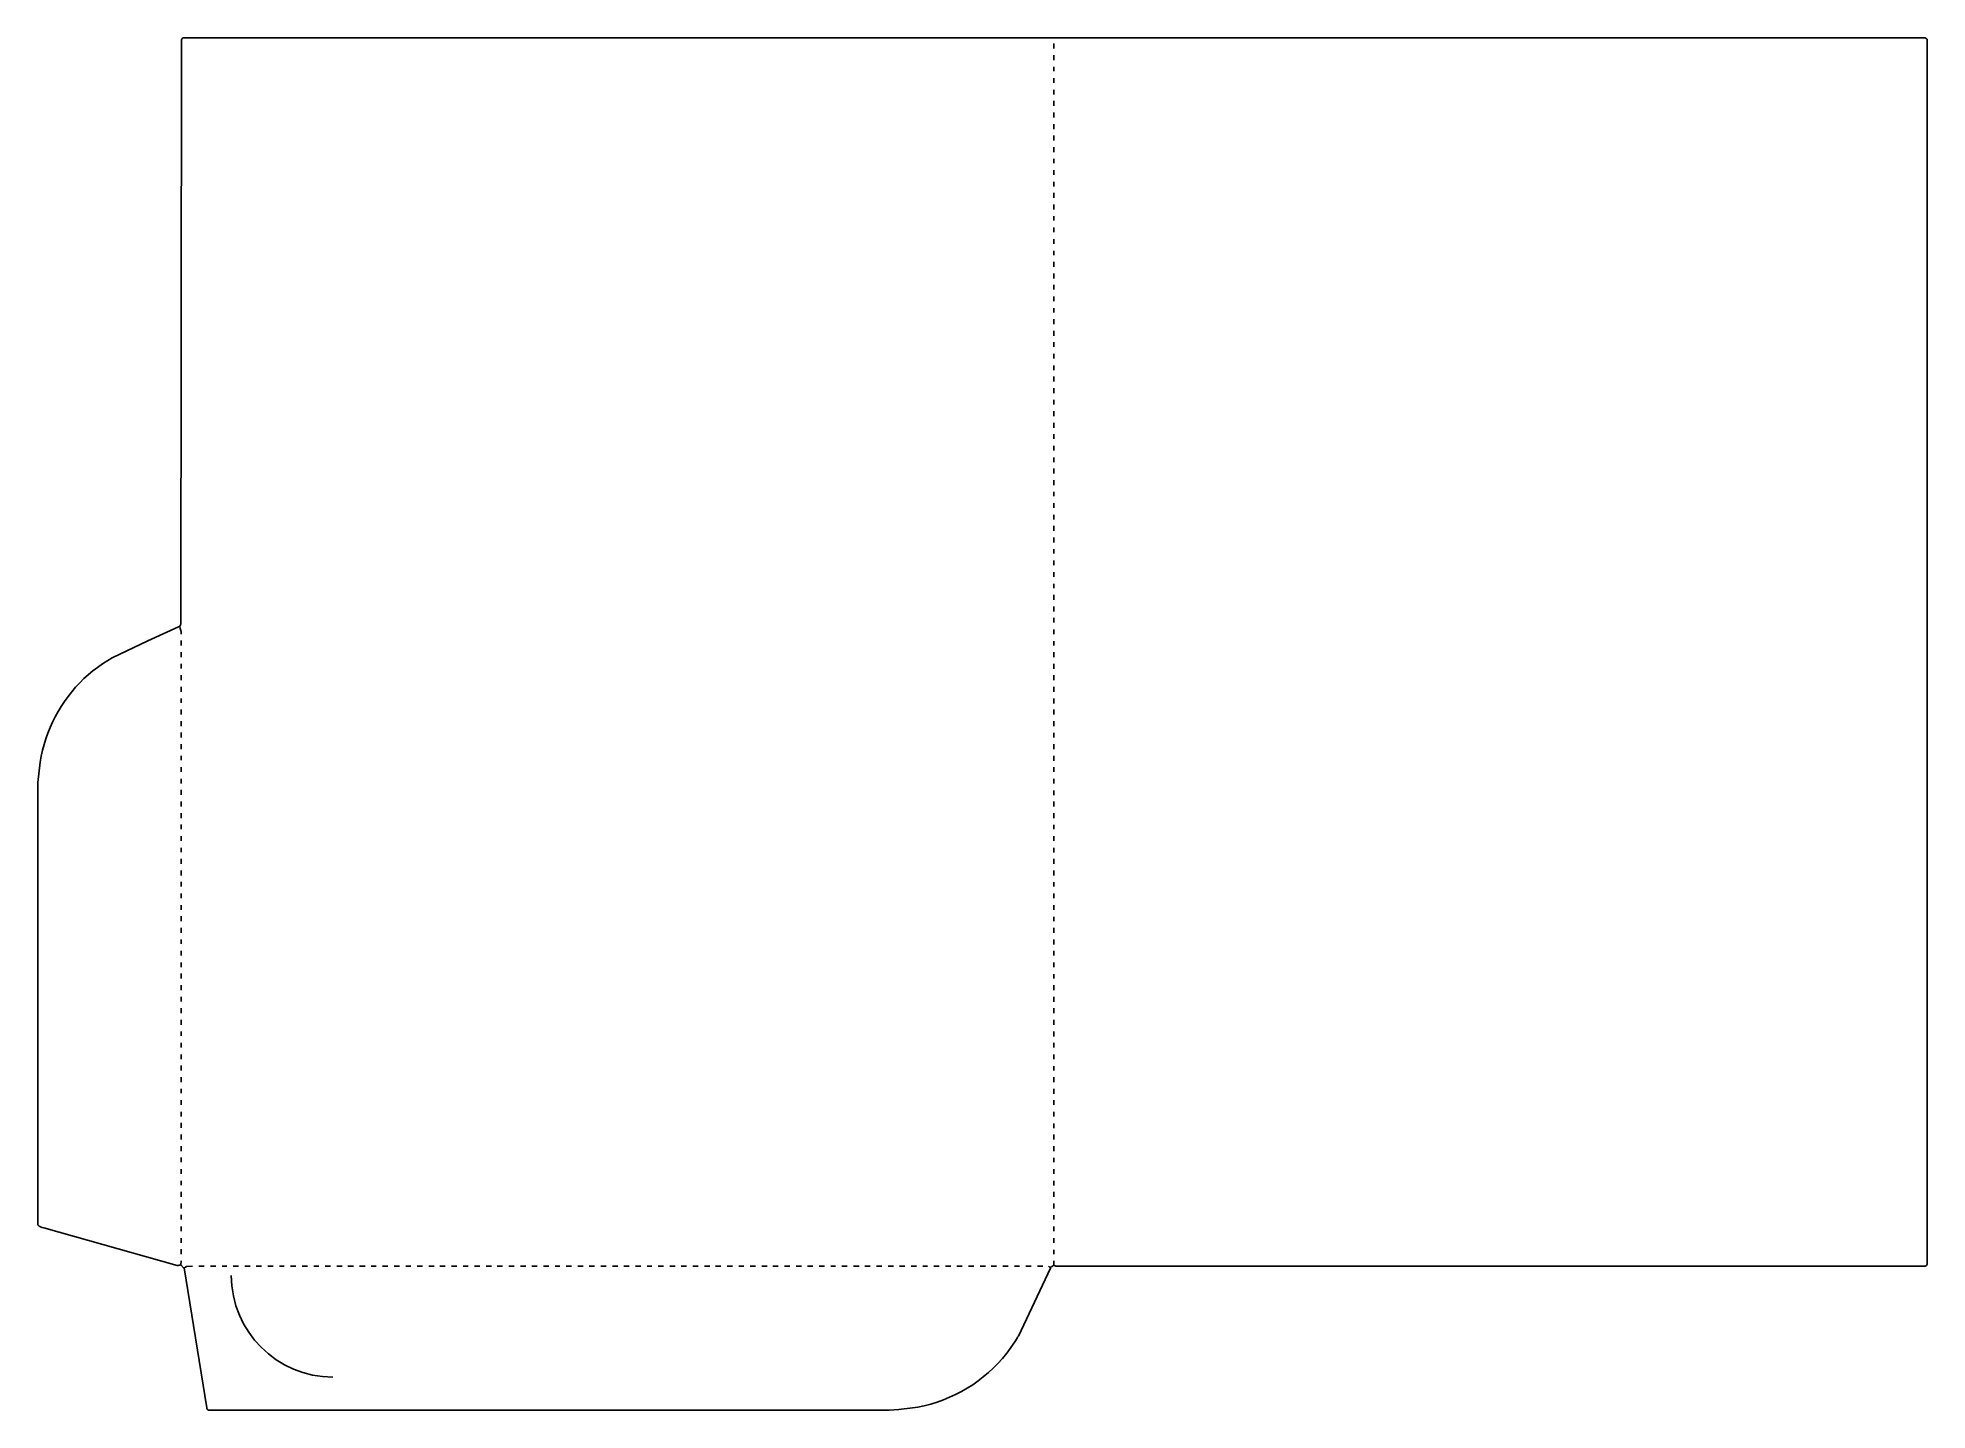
# Model space of a CAD drawing. Extents: x 448 to 4334, y 331 to 3154.
import ezdxf

# ---------------------------------------------------------------- set-up
doc = ezdxf.new("R2010")
doc.units = 0
doc.layers.get('0').update_dxf_attribs({"linetype": 'CONTINUOUS'})

msp = doc.modelspace()

# ---------------------------------------------------------------- linework, layer by layer
at = {"color": 7, "linetype": 'CONTINUOUS'}
for points in [[(2527, 627), (2529, 625), (2532, 625, -0.149737), (2538, 629, -0.120666), (2542, 627), (4330, 627), (4332.5, 628.5), (4333.3, 629.9), (4334, 631), (4334, 3151), (4330, 3154), (747, 3154, 0.271495), (743.5, 3150), (742.5, 1948), (740.2, 1943.9), (740, 1943), (737.1, 1942.6), (674.1, 1913.7), (601.1, 1878.8), (583.1, 1867.8), (561, 1852), (543, 1836, 0.160807), (452.6, 1664.1), (448, 1622), (448, 712, 0.175646), (460.1, 706.3), (735, 629, 0.097115), (742, 630)], [(743, 1927, 0.067319), (740, 1943)], [(749, 624), (795.4, 336.1, 0.202562), (799, 331), (2199, 331), (2219, 332.5), (2247.1, 335.6), (2257.9, 337.4, 0.180496), (2440.8, 448.1), (2443, 451), (2459.2, 473.9), (2461, 477, 0.120666), (2463, 481), (2464.8, 483.1), (2530.7, 623.1), (2531, 625)], [(1055, 399, -0.412375), (846, 608)]]:
    msp.add_lwpolyline(points, format="xyb", dxfattribs=at)
for points in [[(2538, 3132), (2538, 3142)], [(2538, 3108), (2538, 3118)], [(2538, 3085), (2538, 3094)], [(2538, 3061), (2538, 3071)], [(2538, 3037), (2538, 3047)], [(2538, 3014), (2538, 3024)], [(2538, 2990), (2538, 3000)], [(2538, 2966), (2538, 2976)], [(2538, 2943), (2538, 2953)], [(2538, 2919), (2538, 2929)], [(2538, 2896), (2538, 2905)], [(2538, 2872), (2538, 2882)], [(2538, 2848), (2538, 2858)], [(2538, 2825), (2538, 2835)], [(2538, 2801), (2538, 2811)], [(2538, 2778), (2538, 2787)], [(2538, 2754), (2538, 2764)], [(2538, 2730), (2538, 2740)], [(2538, 2707), (2538, 2716)], [(2538, 2683), (2538, 2693)], [(2538, 2659), (2538, 2669)], [(2538, 2636), (2538, 2646)], [(2538, 2612), (2538, 2622)], [(2538, 2589), (2538, 2598)], [(2538, 2565), (2538, 2575)], [(2538, 2541), (2538, 2551)], [(2538, 2518), (2538, 2528)], [(2538, 2494), (2538, 2504)], [(2538, 2470), (2538, 2480)], [(2538, 2447), (2538, 2457)], [(2538, 2423), (2538, 2433)], [(2538, 2400), (2538, 2409)], [(2538, 2376), (2538, 2386)], [(2538, 2352), (2538, 2362)], [(2538, 2329), (2538, 2339)], [(2538, 2305), (2538, 2315)], [(2538, 2281), (2538, 2291)], [(2538, 2258), (2538, 2268)], [(2538, 2234), (2538, 2244)], [(2538, 2211), (2538, 2220)], [(2538, 2187), (2538, 2197)], [(2538, 2163), (2538, 2173)], [(2538, 2140), (2538, 2150)], [(2538, 2116), (2538, 2126)], [(2538, 2093), (2538, 2102)], [(2538, 2069), (2538, 2079)], [(2538, 2045), (2538, 2055)], [(2538, 2022), (2538, 2031)], [(2538, 1998), (2538, 2008)], [(2538, 1974), (2538, 1984)], [(2538, 1951), (2538, 1961)], [(743, 1904), (743, 1914)], [(2538, 1927), (2538, 1937)], [(2538, 1904), (2538, 1913)], [(743, 1880), (743, 1890)], [(743, 1857), (743, 1866)], [(2538, 1880), (2538, 1890)], [(2538, 1856), (2538, 1866)], [(743, 1833), (743, 1843)], [(2538, 1833), (2538, 1843)], [(743, 1809), (743, 1819)], [(743, 1786), (743, 1795)], [(2538, 1809), (2538, 1819)], [(2538, 1785), (2538, 1795)], [(743, 1762), (743, 1772)], [(2538, 1762), (2538, 1772)], [(743, 1738), (743, 1748)], [(743, 1715), (743, 1725)], [(2538, 1738), (2538, 1748)], [(2538, 1715), (2538, 1724)], [(743, 1691), (743, 1701)], [(743, 1668), (743, 1677)], [(2538, 1691), (2538, 1701)], [(2538, 1667), (2538, 1677)], [(743, 1644), (743, 1654)], [(2538, 1644), (2538, 1654)], [(743, 1620), (743, 1630)], [(743, 1597), (743, 1607)], [(2538, 1620), (2538, 1630)], [(2538, 1596), (2538, 1606)], [(743, 1573), (743, 1583)], [(743, 1549), (743, 1559)], [(2538, 1573), (2538, 1583)], [(2538, 1549), (2538, 1559)], [(743, 1526), (743, 1536)], [(2538, 1526), (2538, 1535)], [(743, 1502), (743, 1512)], [(743, 1479), (743, 1488)], [(2538, 1502), (2538, 1512)], [(2538, 1478), (2538, 1488)], [(743, 1455), (743, 1465)], [(743, 1431), (743, 1441)], [(2538, 1455), (2538, 1465)], [(2538, 1431), (2538, 1441)], [(743, 1408), (743, 1418)], [(2538, 1408), (2538, 1417)], [(743, 1384), (743, 1394)], [(743, 1360), (743, 1370)], [(2538, 1384), (2538, 1394)], [(2538, 1360), (2538, 1370)], [(743, 1337), (743, 1347)], [(743, 1313), (743, 1323)], [(2538, 1337), (2538, 1346)], [(2538, 1313), (2538, 1323)], [(743, 1290), (743, 1299)], [(2538, 1289), (2538, 1299)], [(743, 1266), (743, 1276)], [(743, 1242), (743, 1252)], [(2538, 1266), (2538, 1276)], [(2538, 1242), (2538, 1252)], [(743, 1219), (743, 1229)], [(743, 1195), (743, 1205)], [(2538, 1219), (2538, 1228)], [(2538, 1195), (2538, 1205)], [(743, 1172), (743, 1181)], [(2538, 1171), (2538, 1181)], [(743, 1148), (743, 1158)], [(743, 1124), (743, 1134)], [(2538, 1148), (2538, 1158)], [(2538, 1124), (2538, 1134)], [(743, 1101), (743, 1110)], [(2538, 1100), (2538, 1110)], [(743, 1077), (743, 1087)], [(743, 1053), (743, 1063)], [(2538, 1077), (2538, 1087)], [(2538, 1053), (2538, 1063)], [(743, 1030), (743, 1040)], [(743, 1006), (743, 1016)], [(2538, 1030), (2538, 1039)], [(2538, 1006), (2538, 1016)], [(743, 983), (743, 992)], [(2538, 982), (2538, 992)], [(743, 959), (743, 969)], [(743, 935), (743, 945)], [(2538, 959), (2538, 969)], [(2538, 935), (2538, 945)], [(743, 912), (743, 922)], [(743, 888), (743, 898)], [(2538, 911), (2538, 921)], [(2538, 888), (2538, 898)], [(743, 864), (743, 874)], [(2538, 864), (2538, 874)], [(743, 841), (743, 851)], [(743, 817), (743, 827)], [(2538, 841), (2538, 850)], [(2538, 817), (2538, 827)], [(743, 794), (743, 803)], [(743, 770), (743, 780)], [(2538, 793), (2538, 803)], [(2538, 770), (2538, 780)], [(743, 746), (743, 756)], [(2538, 746), (2538, 756)], [(743, 723), (743, 733)], [(743, 699), (743, 709)], [(2538, 723), (2538, 732)], [(2538, 699), (2538, 709)], [(743, 675), (743, 685)], [(743, 652), (743, 662)], [(2538, 675), (2538, 685)], [(2538, 652), (2538, 661)], [(743, 638), (742, 630), (748, 624), (750, 624), (754, 626.5), (766, 627)], [(779, 627), (790, 627)], [(803, 627), (814, 627)], [(827, 627), (837, 627)], [(850, 627), (861, 627)], [(874, 627), (885, 627)], [(897, 627), (908, 627)], [(921, 627), (932, 627)], [(945, 627), (955, 627)], [(968, 627), (979, 627)], [(992, 627), (1003, 627)], [(1016, 627), (1026, 627)], [(1039, 627), (1050, 627)], [(1063, 627), (1074, 627)], [(1086, 627), (1097, 627)], [(1110, 627), (1121, 627)], [(1134, 627), (1144, 627)], [(1157, 627), (1168, 627)], [(1181, 627), (1192, 627)], [(1205, 627), (1215, 627)], [(1228, 627), (1239, 627)], [(1252, 627), (1263, 627)], [(1275, 627), (1286, 627)], [(1299, 627), (1310, 627)], [(1323, 627), (1333, 627)], [(1346, 627), (1357, 627)], [(1370, 627), (1381, 627)], [(1393, 627), (1404, 627)], [(1417, 627), (1428, 627)], [(1441, 627), (1452, 627)], [(1464, 627), (1475, 627)], [(1488, 627), (1499, 627)], [(1512, 627), (1522, 627)], [(1535, 627), (1546, 627)], [(1559, 627), (1570, 627)], [(1582, 627), (1593, 627)], [(1606, 627), (1617, 627)], [(1630, 627), (1641, 627)], [(1653, 627), (1664, 627)], [(1677, 627), (1688, 627)], [(1701, 627), (1711, 627)], [(1724, 627), (1735, 627)], [(1748, 627), (1759, 627)], [(1771, 627), (1782, 627)], [(1795, 627), (1806, 627)], [(1819, 627), (1830, 627)], [(1842, 627), (1853, 627)], [(1866, 627), (1877, 627)], [(1890, 627), (1900, 627)], [(1913, 627), (1924, 627)], [(1937, 627), (1948, 627)], [(1960, 627), (1971, 627)], [(1984, 627), (1995, 627)], [(2008, 627), (2019, 627)], [(2031, 627), (2042, 627)], [(2055, 627), (2066, 627)], [(2079, 627), (2089, 627)], [(2102, 627), (2113, 627)], [(2126, 627), (2137, 627)], [(2149, 627), (2160, 627)], [(2173, 627), (2184, 627)], [(2197, 627), (2208, 627)], [(2220, 627), (2231, 627)], [(2244, 627), (2255, 627)], [(2268, 627), (2278, 627)], [(2291, 627), (2302, 627)], [(2315, 627), (2326, 627)], [(2338, 627), (2349, 627)], [(2362, 627), (2373, 627)], [(2386, 627), (2397, 627)], [(2409, 627), (2420, 627)], [(2433, 627), (2444, 627)], [(2457, 627), (2467, 627)], [(2480, 627), (2491, 627)], [(2504, 627), (2515, 627)], [(2538, 629), (2538, 638)]]:
    msp.add_lwpolyline(points, dxfattribs=at)

doc.saveas('drawing.dxf')
